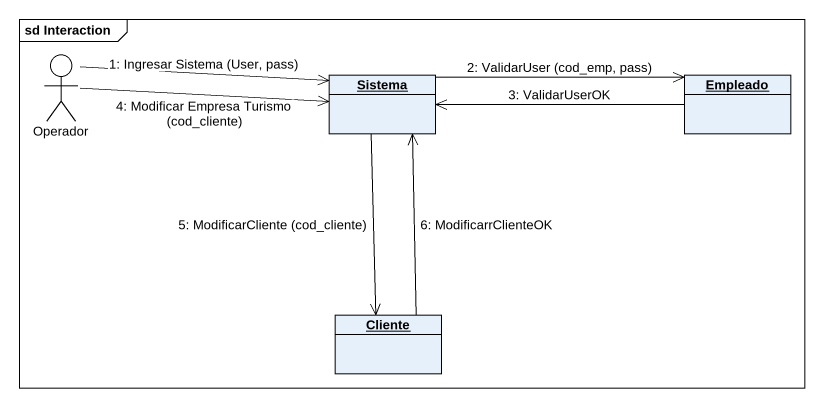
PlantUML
@startuml
mainframe sd Interaction
allowmixing
hide circle
hide empty members
actor Operador
object Sistema
object Empleado
object Cliente
Operador -right-> Sistema : 4: Modificar Empresa Turismo (cod_cliente)
Operador -right-> Sistema : 1: Ingresar Sistema (User, pass)
Sistema -right-> Empleado : 2: ValidarUser (cod_emp, pass)
Sistema --> Cliente : 5: ModificarCliente (cod_cliente)
Empleado -left-> Sistema : 3: ValidarUserOK
Cliente -up-> Sistema : 6: ModificarrClienteOK
@enduml
